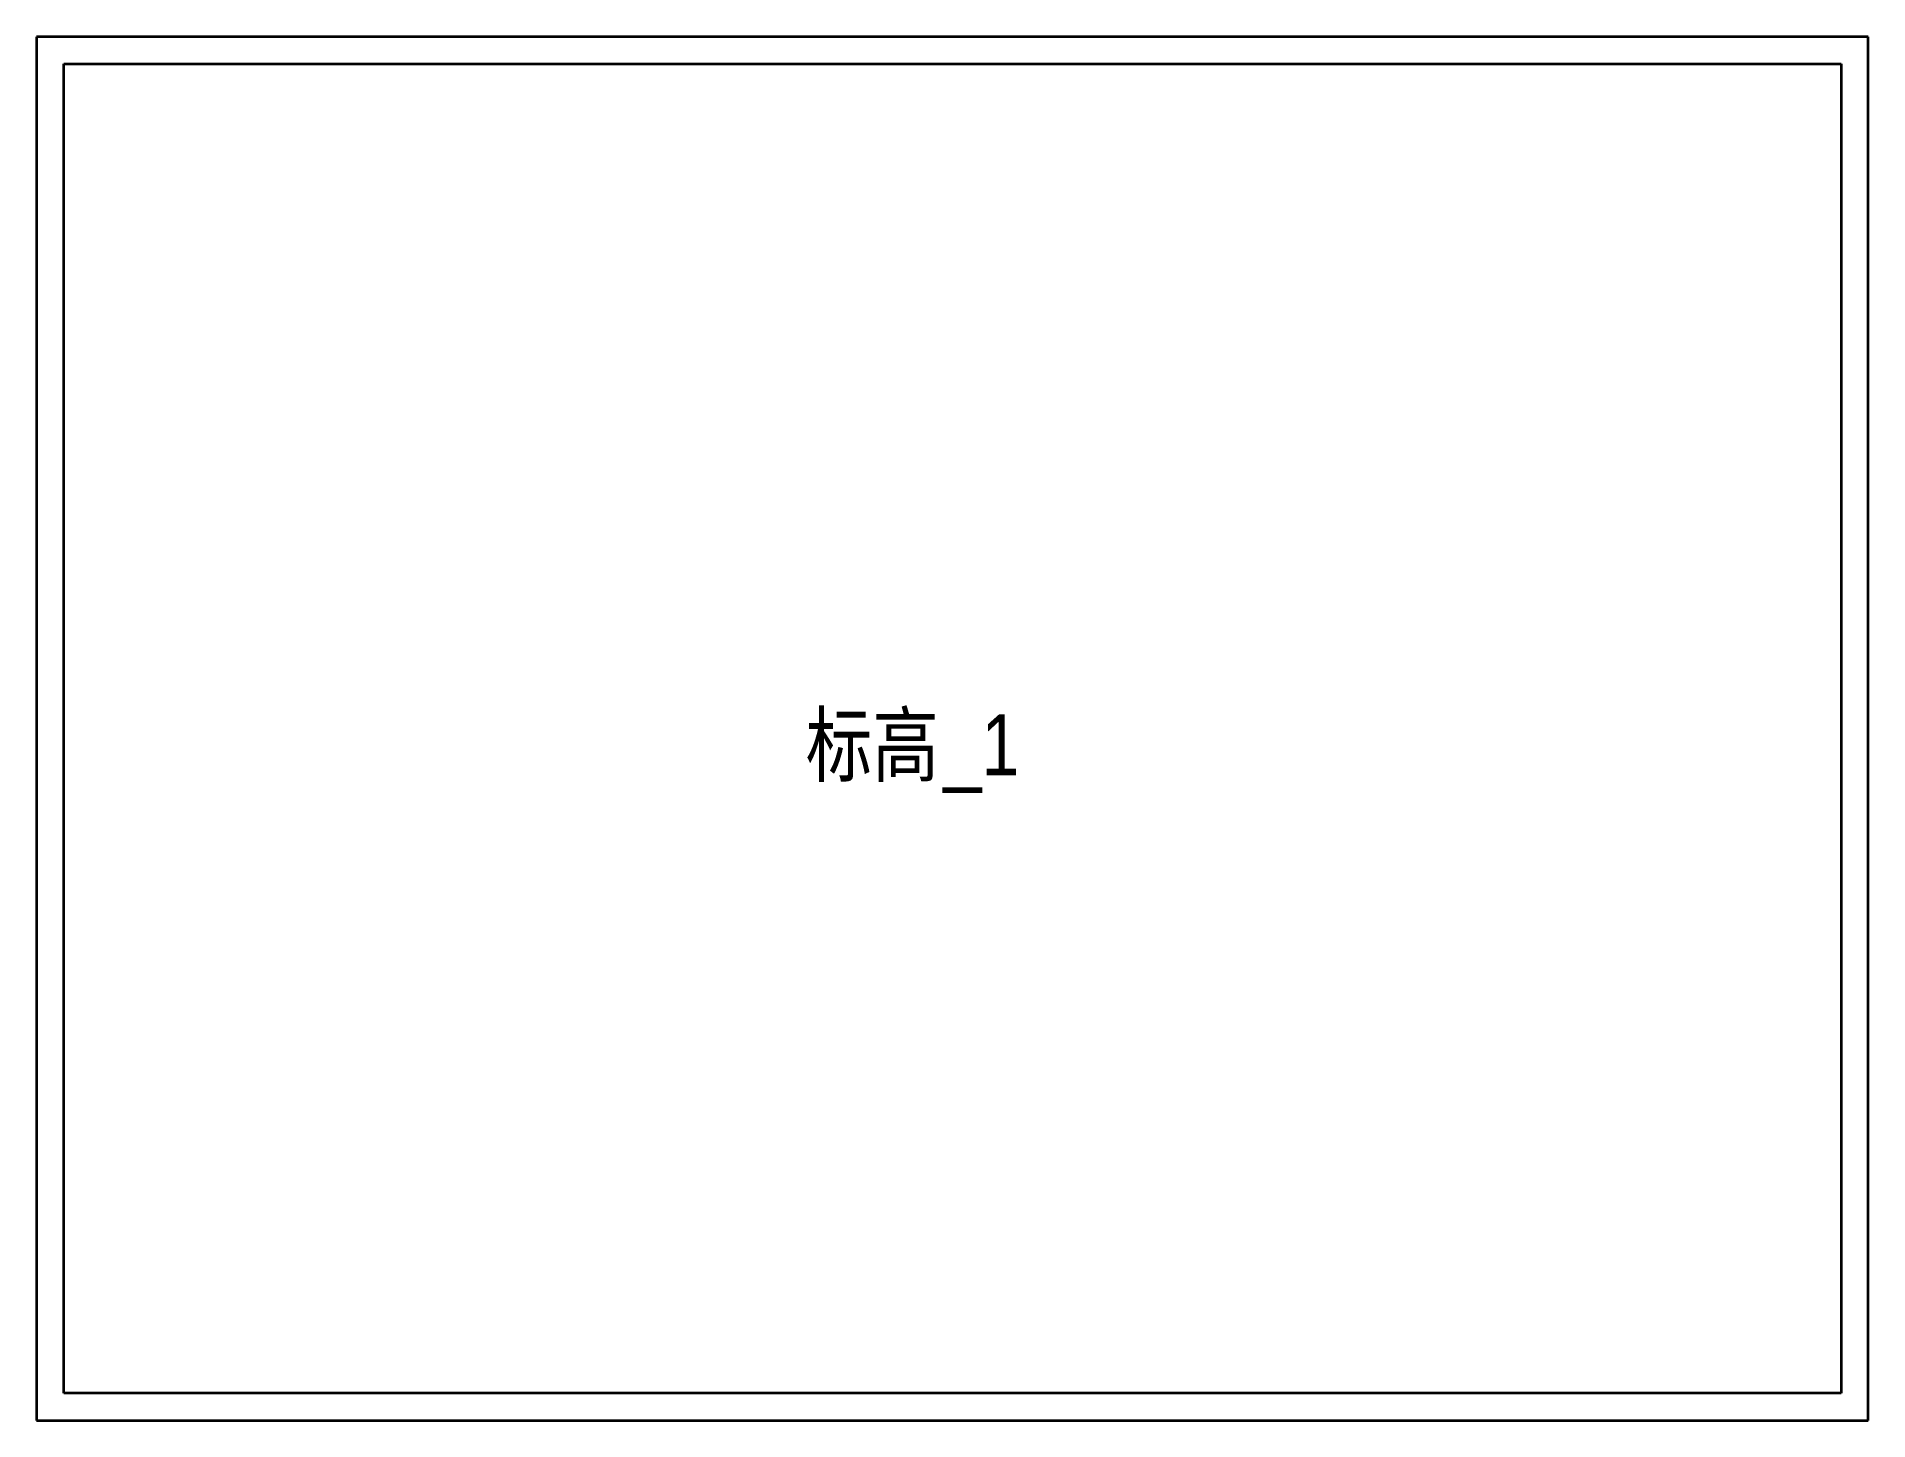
# Model space of a CAD drawing. Header units: millimetres. Extents: x -7415 to 6085, y -4264 to 5936.
import ezdxf

# ---------------------------------------------------------------- set-up
doc = ezdxf.new("R2010")
doc.units = ezdxf.units.MM
doc.layers.add('A-AREA-IDEN', color=2, linetype='Continuous', lineweight=9)
doc.layers.add('A-WALL', color=113, linetype='Continuous', lineweight=9)
doc.styles.add('Microsoft Sans Serif', font='micross.ttf', dxfattribs={"width": 0.8, "height": 450})
doc.styles.add('微软雅黑', font='', dxfattribs={"width": 0.8, "height": 450})
doc.styles.get('微软雅黑').set_extended_font_data('Microsoft YaHei')

msp = doc.modelspace()

# ---------------------------------------------------------------- linework, layer by layer
at = {"layer": 'A-WALL', "lineweight": 35}
for p, q in [((6085, 5936), (-7415, 5936)), ((-7415, 5936), (-7415, -4264)), ((6085, -4264), (6085, 5936)), ((-7215, 5736), (5885, 5736)), ((-7215, -4064), (-7215, 5736)), ((5885, 5736), (5885, -4064)), ((5885, -4064), (-7215, -4064)), ((-7415, -4264), (6085, -4264))]:
    msp.add_line(p, q, dxfattribs=at)

# ---------------------------------------------------------------- texts
at = {"layer": 'A-AREA-IDEN', "char_height": 450, "attachment_point": 1}
for s, insert, width, style in [('标高', (-1747, 941), 1231.39, '微软雅黑'), ('_1', (-731, 941), 679.83, 'Microsoft Sans Serif')]:
    msp.add_mtext(s, dxfattribs=dict(at, insert=insert, width=width, style=style))

doc.saveas('drawing.dxf')
